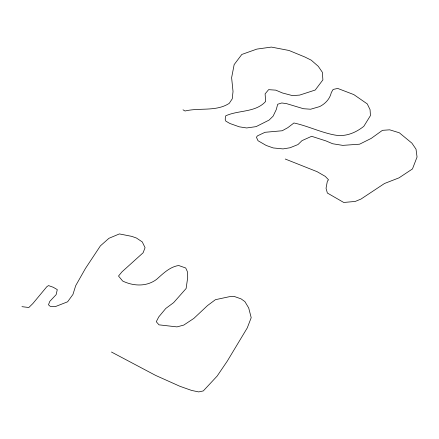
<?xml version="1.0" encoding="UTF-8"?>
<svg xmlns="http://www.w3.org/2000/svg" width="439" height="439" viewBox="0 0 439 439"><rect width="100%" height="100%" fill="white"/><g stroke="black" fill="none" stroke-linecap="round" stroke-linejoin="round"><path stroke-width="0.66" d="M21.95 306.663L28.82 307.509L32.832 303.579L46.836 286.705L48.515 285.591L53.196 287.249L57.289 289.608L56.132 294.657L49.783 301.395L48.471 304.798L50.227 306.334L55.27 306.641L67.611 301.796L72.934 294.47L75.7 285.668L85.468 268.427L100.41 245.851L108.949 238.3L119.392 233.921L131.744 236.363L136.425 238.02L142.274 241.916L145.062 247.678L143.098 252.787L122.009 271.818L118.508 276.038L122.679 281.042C133.516 286.277 146.73 286.87 156.657 279.314C163.088 273.618 169.822 266.791 178.7 265.513L185.719 267.999L187.332 271.527L187.711 277.464L186.12 288.5L173.641 302.625L165.761 308.474L158.759 316.914L156.279 321.721L158.989 324.844L176.966 326.89L183.76 325.09L193.835 318.423L207.554 305.539L215.434 299.683L229.24 296.726L234.064 296.385L241.082 298.877L244.885 301.588L248.699 307.942L251.196 317.699L247.267 327.911L227.292 361.099L217.157 376.053L203.295 390.929L198.697 391.917L191.607 390.43L179.908 386.287L155.631 375.411L111.457 352.023M285.229 159.022L317.106 171.676L325.299 176.401L328.52 179.814L327.351 181.225L326.045 188.271L327.357 193.028L343.721 202.461L355.222 201.446L360.995 199.059L384.498 183.497L399.035 177.839L412.462 168.949L417.05 157.036L416.013 149.161L411.914 143.158L399.331 132.787L389.678 129.823L382.446 130.334L371.207 138.406L359.596 144.19L342.716 145.375L332.702 143.762L325.979 140.924L311.646 136.304L302.01 140.623L297.993 144.546L290.036 147.756L283.023 148.909L273.228 147.943L266.21 145.457L258.017 140.732L256.409 137.204L257.572 135.799L265.019 132.298L282.189 130.756L287.743 127.716L293.943 122.98C307.81 125.966 320.668 132.38 334.666 135.014C345.427 137.056 355.442 132.918 363.805 126.344L370.439 115.616L370.066 109.679L367.278 103.917L353.823 94.599L337.734 88.442L333.135 89.43L331.313 92.536A34.961 25.654 17.7 0 1 319.641 106.6L310.658 109.223L303.497 108.729L286.535 103.631L281.783 102.973L277.695 104.252L276.241 109.651L273.107 116.165L269.096 120.088L256.096 126.63L246.674 127.958L239.293 126.822L229.932 123.507L225.838 121.142L225.18 119.205L225.684 115.858C238.393 109.953 255.553 112.719 265.633 101.458L265.112 93.88L268.613 89.66L275.774 90.149L282.502 92.991L292.44 95.603L299.678 95.093L315.235 90.028L322.89 79.887L322.369 72.303L318.264 66.305L311.24 60.176L304.809 56.982L289.016 50.48L271.395 47.083L256.859 49.097L241.812 54.458L234.157 64.599L231.616 77.692L233.027 91.499L232.236 98.841L229.246 103.357C216.103 111.868 199.613 107.462 185.06 111.001L183.014 109.816"/></g></svg>
